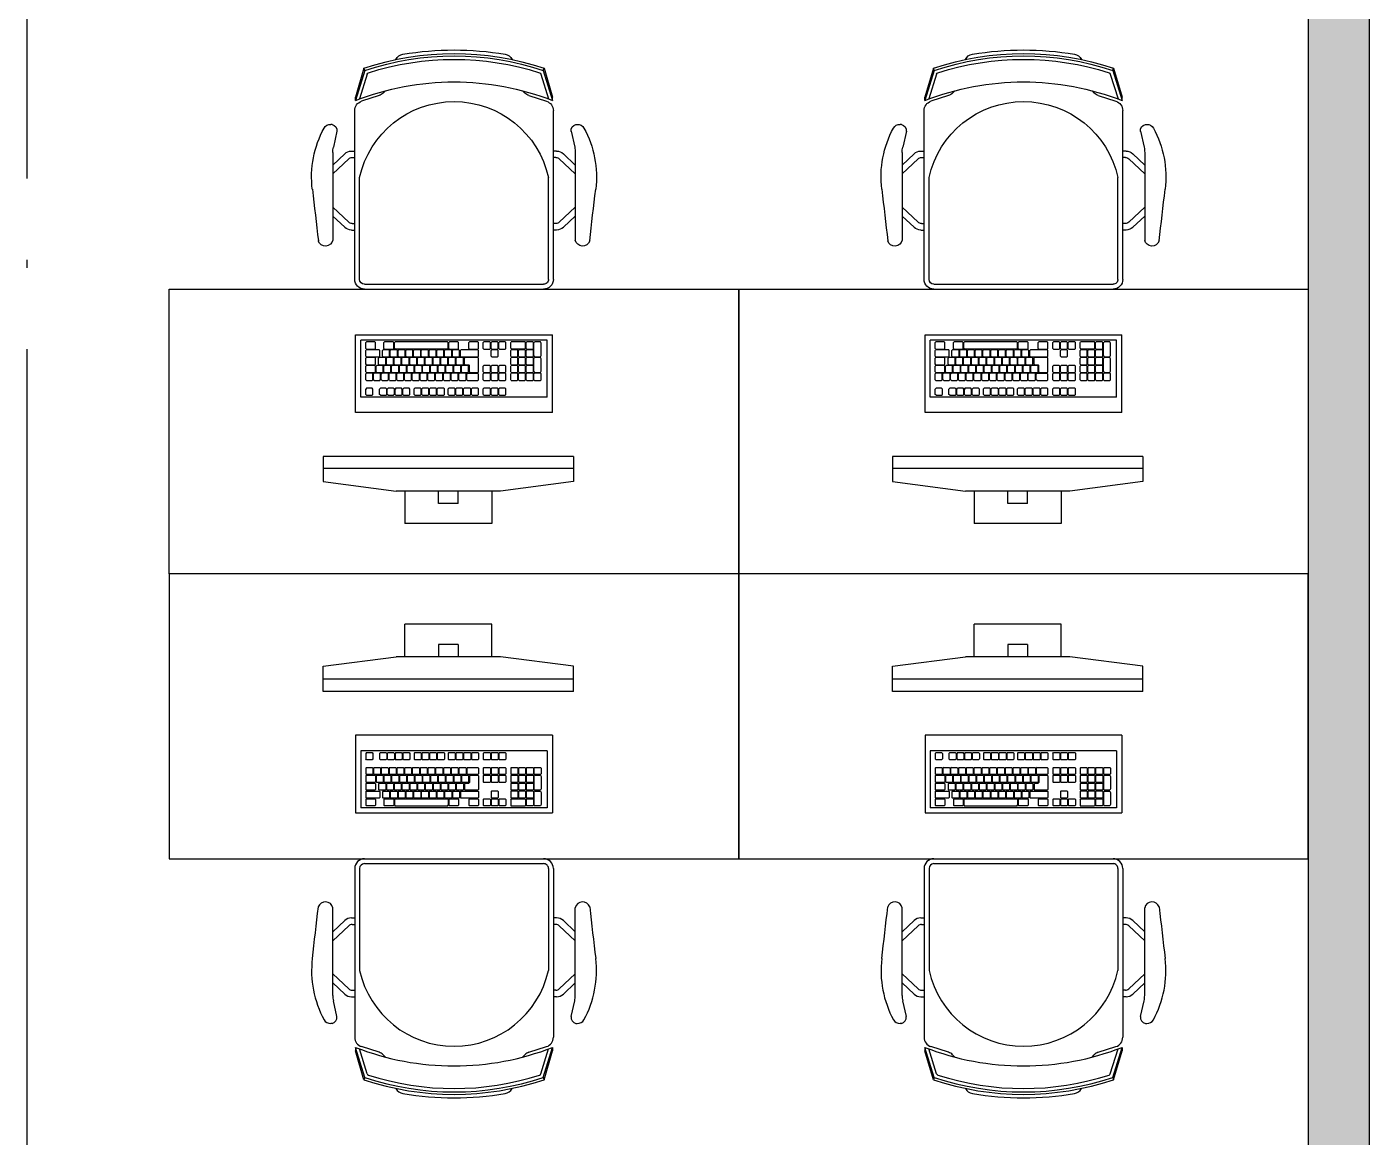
# Model space of a CAD drawing. Extents: x -18502 to 259858, y -468734 to 127958.
# Drawn here: x 9600 to 12900, y -283872 to -281143 of the extents above; entities that cross this region are included whole.
import ezdxf

# ---------------------------------------------------------------- set-up
doc = ezdxf.new("R2010")
doc.units = 0
doc.header["$LTSCALE"] = 1000
doc.linetypes.add('参照-弱电底图$0$DOTE', pattern=[2.42, 2, -0.2, 0.02, -0.2])
for name, color, linetype in [('参照-弱电底图$0$DOTE', 14, '参照-弱电底图$0$DOTE'), ('参照-弱电底图$0$FF-活动物品', 51, 'CONTINUOUS'), ('参照-弱电底图$0$PUB_HATCH', 8, 'CONTINUOUS'), ('参照-弱电底图$0$WALL-MOVE', 4, 'CONTINUOUS')]:
    doc.layers.add(name, color=color, linetype=linetype)

# ---------------------------------------------------------------- blocks, each defined once
blk = doc.blocks.new('参照-弱电底图$0$sssssz')
at = {"layer": '参照-弱电底图$0$FF-活动物品', "color": 0}
for p, q in [((13573.1, 105811.6), (12873.1, 105811.6)), ((12873.1, 105811.6), (12873.1, 104411.6)), ((13573.1, 104411.6), (13573.1, 105811.6)), ((12468.4, 105411.4), (12468.2, 105414.7)), ((13284.1, 104818.2), (13284.1, 105433.2)), ((13284.1, 105433.2), (13346.3, 105433.2)), ((13314.1, 104818.2), (13314.1, 105433.2)), ((13346.3, 105433.2), (13369.7, 105254.1)), ((12485.2, 105399.5), (12524.1, 105408.3)), ((12537.3, 105409.8), (12752.5, 105409.8)), ((12568.1, 105409.8), (12540.3, 105380.4)), ((12590, 105409.8), (12553, 105370.5)), ((12671.5, 105409.8), (12708.5, 105370.5)), ((12693.4, 105409.8), (12721.2, 105380.4)), ((12329.9, 105333.1), (12401, 105354.1)), ((12335.6, 105331.1), (12409.5, 105354.1)), ((12409.5, 105354.1), (12401, 105354.1)), ((12849.1, 105355.8), (12434.2, 105355.8)), ((12533.8, 105363.9), (12533.8, 105355.8)), ((12549.7, 105362.3), (12549.7, 105355.8)), ((12711.8, 105362.3), (12711.8, 105355.8)), ((12727.8, 105363.9), (12727.8, 105355.8)), ((12985.8, 105353.5), (12985.8, 104869.8)), ((13176.6, 105353.5), (12985.8, 105353.5)), ((13176.6, 104869.8), (13176.6, 105353.5)), ((12335.6, 105331.1), (12329.9, 105333.1)), ((12344.6, 105325.1), (12405.7, 105344.1)), ((12397.5, 105295.8), (12411.4, 105339.1)), ((12849.1, 105343.8), (12598.8, 105343.8)), ((12861.1, 105331.8), (12861.1, 104891.4)), ((12873.1, 105331.8), (12873.1, 104891.4)), ((13138.3, 105340.7), (12998.3, 105340.7)), ((12998.4, 104882.5), (12998.4, 105340.7)), ((13004.4, 105328.8), (13002.8, 105327.2)), ((13002.8, 105306.5), (13002.8, 105327.2)), ((13018.7, 105328.8), (13004.4, 105328.8)), ((13018.7, 105328.8), (13020.3, 105327.2)), ((13020.3, 105327.2), (13020.3, 105306.5)), ((13023.7, 105328.8), (13022.1, 105327.5)), ((13022.1, 105295.3), (13022.1, 105327.5)), ((13038, 105328.8), (13023.7, 105328.8)), ((13038, 105328.8), (13039.6, 105327.5)), ((13039.6, 105327.5), (13039.6, 105295.3)), ((13043.1, 105328.8), (13041.4, 105327.2)), ((13041.4, 105306.5), (13041.4, 105327.2)), ((13056.9, 105328.8), (13043.1, 105328.8)), ((13058.9, 105326.7), (13056.9, 105328.8)), ((13058.9, 105326.7), (13058.9, 105306.5)), ((13062.3, 105328.8), (13060.7, 105327.2)), ((13060.7, 105306.5), (13060.7, 105327.2)), ((13076.7, 105328.8), (13062.3, 105328.8)), ((13078.2, 105327.2), (13076.7, 105328.8)), ((13078.2, 105327.2), (13078.2, 105306.5)), ((13081.6, 105328.8), (13079.9, 105327.1)), ((13079.9, 105312.8), (13079.9, 105327.1)), ((13081.6, 105311.3), (13079.9, 105312.8)), ((13095.9, 105328.8), (13081.6, 105328.8)), ((13097.4, 105327.1), (13095.9, 105328.8)), ((13097.4, 105312.8), (13095.9, 105311.3)), ((13097.4, 105327.1), (13097.4, 105312.8)), ((13116.6, 105326.4), (13118.6, 105328.5)), ((13116.6, 105313), (13116.6, 105326.4)), ((13118.6, 105311), (13116.6, 105313)), ((13132, 105328.5), (13118.6, 105328.5)), ((13134.1, 105326.4), (13132, 105328.5)), ((13134.1, 105313), (13132, 105311)), ((13134.1, 105326.4), (13134.1, 105313)), ((13138.3, 104882.5), (13138.3, 105340.7)), ((12385.6, 105280.3), (12391.4, 105285.9)), ((13002.8, 105306.5), (13004.4, 105305)), ((13004.4, 105283.8), (13002.8, 105282.2)), ((13002.8, 105261.6), (13002.8, 105282.2)), ((13018.7, 105305), (13004.4, 105305)), ((13018.7, 105283.8), (13004.4, 105283.8)), ((13020.3, 105306.5), (13018.7, 105305)), ((13018.7, 105283.8), (13020.3, 105282.2)), ((13020.3, 105282.2), (13020.3, 105261.6)), ((13023.7, 105294.1), (13022.1, 105295.3)), ((13023.7, 105287.5), (13022.1, 105285.9)), ((13022.1, 105271.5), (13022.1, 105285.9)), ((13038, 105294.1), (13023.7, 105294.1)), ((13038, 105287.5), (13023.7, 105287.5)), ((13039.6, 105295.3), (13038, 105294.1)), ((13039.6, 105285.9), (13038, 105287.5)), ((13039.6, 105285.9), (13039.6, 105271.5)), ((13043.1, 105305), (13041.4, 105306.5)), ((13043.1, 105296.9), (13041.4, 105295.3)), ((13041.4, 105281), (13041.4, 105295.3)), ((13041.4, 105281), (13043.1, 105279.4)), ((13057.4, 105305), (13043.1, 105305)), ((13057.4, 105296.9), (13043.1, 105296.9)), ((13057.4, 105279.4), (13043.1, 105279.4)), ((13058.9, 105306.5), (13057.4, 105305)), ((13058.9, 105295.3), (13057.4, 105296.9)), ((13058.9, 105281), (13057.4, 105279.4)), ((13058.9, 105295.3), (13058.9, 105281)), ((13060.7, 105306.5), (13062.3, 105304.9)), ((13062.3, 105303.4), (13060.7, 105301.7)), ((13060.7, 105287.4), (13060.7, 105301.7)), ((13062.3, 105285.9), (13060.7, 105287.4)), ((13062.3, 105284.2), (13060.7, 105282.7)), ((13060.7, 105268.4), (13060.7, 105282.7)), ((13076.7, 105304.9), (13062.3, 105304.9)), ((13076.7, 105303.4), (13062.3, 105303.4)), ((13076.7, 105285.9), (13062.3, 105285.9)), ((13076.7, 105284.2), (13062.3, 105284.2)), ((13078.2, 105306.5), (13076.7, 105304.9)), ((13078.2, 105301.7), (13076.7, 105303.4)), ((13078.2, 105287.4), (13076.7, 105285.9)), ((13078.2, 105282.7), (13076.7, 105284.2)), ((13078.2, 105301.7), (13078.2, 105287.4)), ((13078.2, 105282.7), (13078.2, 105268.4)), ((13081.6, 105309.6), (13079.9, 105308.1)), ((13079.9, 105293.8), (13079.9, 105308.1)), ((13079.9, 105293.8), (13081.6, 105292.1)), ((13082, 105290.6), (13079.9, 105288.5)), ((13079.9, 105274.6), (13079.9, 105288.5)), ((13095.9, 105311.3), (13081.6, 105311.3)), ((13095.4, 105309.6), (13081.6, 105309.6)), ((13095.4, 105292.1), (13081.6, 105292.1)), ((13095.4, 105290.6), (13082, 105290.6)), ((13097.4, 105307.6), (13095.4, 105309.6)), ((13097.4, 105294.2), (13095.4, 105292.1)), ((13097.4, 105288.5), (13095.4, 105290.6)), ((13097.4, 105307.6), (13097.4, 105294.2)), ((13097.4, 105288.5), (13097.4, 105275.1)), ((13118.6, 105294.7), (13116.6, 105292.6)), ((13116.6, 105279.3), (13116.6, 105292.6)), ((13116.6, 105279.3), (13118.6, 105277.2)), ((13132, 105311), (13118.6, 105311)), ((13132, 105294.7), (13118.6, 105294.7)), ((13134.1, 105292.6), (13132, 105294.7)), ((13134.1, 105279.3), (13132, 105277.2)), ((13134.1, 105292.6), (13134.1, 105279.3)), ((13004.4, 105258.2), (13002.7, 105256.6)), ((13002.7, 105127.7), (13002.7, 105256.6)), ((13002.8, 105261.6), (13004.4, 105259.9)), ((13018.7, 105259.9), (13004.4, 105259.9)), ((13018.7, 105258.2), (13004.4, 105258.2)), ((13020.3, 105261.6), (13018.7, 105259.9)), ((13020.2, 105256.6), (13018.7, 105258.2)), ((13020.2, 105256.6), (13020.2, 105127.7)), ((13023.7, 105270), (13022.1, 105271.5)), ((13023.7, 105268.4), (13022.1, 105266.8)), ((13022.1, 105252.5), (13022.1, 105266.8)), ((13022.1, 105252.5), (13023.7, 105250.9)), ((13023.7, 105249.3), (13022.1, 105247.7)), ((13022.1, 105233.4), (13022.1, 105247.7)), ((13038, 105270), (13023.7, 105270)), ((13038, 105268.4), (13023.7, 105268.4)), ((13038, 105250.9), (13023.7, 105250.9)), ((13038, 105249.3), (13023.7, 105249.3)), ((13039.6, 105271.5), (13038, 105270)), ((13039.6, 105266.8), (13038, 105268.4)), ((13039.6, 105252.5), (13038, 105250.9)), ((13039.6, 105247.7), (13038, 105249.3)), ((13039.6, 105266.8), (13039.6, 105252.5)), ((13039.6, 105247.7), (13039.6, 105233.4)), ((13043.1, 105277.8), (13041.4, 105276.2)), ((13041.4, 105261.9), (13041.4, 105276.2)), ((13043.1, 105260.3), (13041.4, 105261.9)), ((13043.1, 105258.7), (13041.4, 105257.1)), ((13041.4, 105242.8), (13041.4, 105257.1)), ((13057.4, 105277.8), (13043.1, 105277.8)), ((13057.4, 105260.3), (13043.1, 105260.3)), ((13057.4, 105258.7), (13043.1, 105258.7)), ((13058.9, 105276.2), (13057.4, 105277.8)), ((13058.9, 105261.9), (13057.4, 105260.3)), ((13058.9, 105257.1), (13057.4, 105258.7)), ((13058.9, 105276.2), (13058.9, 105261.9)), ((13058.9, 105257.1), (13058.9, 105242.8)), ((13060.7, 105268.4), (13062.3, 105266.7)), ((13062.3, 105265.2), (13060.7, 105263.5)), ((13060.7, 105249.2), (13060.7, 105263.5)), ((13062.3, 105247.7), (13060.7, 105249.2)), ((13062.3, 105246), (13060.7, 105244.5)), ((13076.7, 105266.7), (13062.3, 105266.7)), ((13076.7, 105265.2), (13062.3, 105265.2)), ((13076.7, 105247.7), (13062.3, 105247.7)), ((13076.7, 105246), (13062.3, 105246)), ((13078.2, 105268.4), (13076.7, 105266.7)), ((13078.2, 105263.5), (13076.7, 105265.2)), ((13078.2, 105249.2), (13076.7, 105247.7)), ((13078.2, 105244.5), (13076.7, 105246)), ((13078.2, 105263.5), (13078.2, 105249.2)), ((13081.6, 105273.1), (13079.9, 105274.6)), ((13081.6, 105271.4), (13079.9, 105269.9)), ((13079.9, 105255.6), (13079.9, 105269.9)), ((13079.9, 105255.6), (13081.6, 105253.9)), ((13081.6, 105252.4), (13079.9, 105250.8)), ((13079.9, 105236.4), (13079.9, 105250.8)), ((13095.4, 105273.1), (13081.6, 105273.1)), ((13095.9, 105271.4), (13081.6, 105271.4)), ((13095.9, 105253.9), (13081.6, 105253.9)), ((13095.9, 105252.4), (13081.6, 105252.4)), ((13097.4, 105275.1), (13095.4, 105273.1)), ((13097.4, 105269.9), (13095.9, 105271.4)), ((13097.4, 105255.6), (13095.9, 105253.9)), ((13097.4, 105250.8), (13095.9, 105252.4)), ((13097.4, 105269.9), (13097.4, 105255.6)), ((13097.4, 105250.8), (13097.4, 105236.4)), ((13118.6, 105275.6), (13116.6, 105273.5)), ((13116.6, 105260.1), (13116.6, 105273.5)), ((13118.6, 105258.1), (13116.6, 105260.1)), ((13118.6, 105256.5), (13116.6, 105254.5)), ((13116.6, 105254.5), (13118.6, 105256.5)), ((13116.6, 105241.1), (13116.6, 105254.5)), ((13132, 105277.2), (13118.6, 105277.2)), ((13132, 105275.6), (13118.6, 105275.6)), ((13132, 105258.1), (13118.6, 105258.1)), ((13132, 105256.5), (13118.6, 105256.5)), ((13134.1, 105273.5), (13132, 105275.6)), ((13132, 105258.1), (13134.1, 105260.1)), ((13134.1, 105254.5), (13132, 105256.5)), ((13134.1, 105273.5), (13134.1, 105260.1)), ((13134.1, 105254.5), (13134.1, 105241.1)), ((13369.7, 104997.2), (13369.7, 105254.1)), ((13023.7, 105231.8), (13022.1, 105233.4)), ((13023.7, 105230.2), (13022.1, 105228.6)), ((13022.1, 105214.3), (13022.1, 105228.6)), ((13022.1, 105214.3), (13023.7, 105212.7)), ((13038, 105231.8), (13023.7, 105231.8)), ((13038, 105230.2), (13023.7, 105230.2)), ((13039.6, 105233.4), (13038, 105231.8)), ((13039.6, 105228.6), (13038, 105230.2)), ((13039.6, 105214.3), (13038, 105212.7)), ((13039.6, 105228.6), (13039.6, 105214.3)), ((13041.4, 105242.8), (13043.1, 105241.2)), ((13043.1, 105239.6), (13041.4, 105238)), ((13041.4, 105223.7), (13041.4, 105238)), ((13043.1, 105222.1), (13041.4, 105223.7)), ((13043.1, 105220.5), (13041.4, 105218.9)), ((13041.4, 105204.6), (13041.4, 105218.9)), ((13057.4, 105241.2), (13043.1, 105241.2)), ((13057.4, 105239.6), (13043.1, 105239.6)), ((13057.4, 105222.1), (13043.1, 105222.1)), ((13057.4, 105220.5), (13043.1, 105220.5)), ((13058.9, 105242.8), (13057.4, 105241.2)), ((13058.9, 105238), (13057.4, 105239.6)), ((13058.9, 105223.7), (13057.4, 105222.1)), ((13058.9, 105218.9), (13057.4, 105220.5)), ((13058.9, 105238), (13058.9, 105223.7)), ((13058.9, 105218.9), (13058.9, 105204.6)), ((13060.7, 105230.2), (13060.7, 105244.5)), ((13060.7, 105230.2), (13062.3, 105228.5)), ((13062.3, 105227), (13060.7, 105225.3)), ((13060.7, 105211), (13060.7, 105225.3)), ((13076.7, 105228.5), (13062.3, 105228.5)), ((13076.7, 105227), (13062.3, 105227)), ((13078.2, 105230.2), (13076.7, 105228.5)), ((13078.2, 105225.3), (13076.7, 105227)), ((13078.2, 105244.5), (13078.2, 105230.2)), ((13078.2, 105225.3), (13078.2, 105211)), ((13081.6, 105234.9), (13079.9, 105236.4)), ((13081.6, 105233.3), (13079.9, 105231.7)), ((13079.9, 105217.4), (13079.9, 105231.7)), ((13079.9, 105217.4), (13081.6, 105215.8)), ((13081.6, 105214.2), (13079.9, 105212.6)), ((13095.9, 105234.9), (13081.6, 105234.9)), ((13095.9, 105233.3), (13081.6, 105233.3)), ((13095.9, 105215.8), (13081.6, 105215.8)), ((13095.9, 105214.2), (13081.6, 105214.2)), ((13097.4, 105236.4), (13095.9, 105234.9)), ((13097.4, 105231.7), (13095.9, 105233.3)), ((13097.4, 105217.4), (13095.9, 105215.8)), ((13097.4, 105212.6), (13095.9, 105214.2)), ((13097.4, 105231.7), (13097.4, 105217.4)), ((13118.6, 105239), (13116.6, 105241.1)), ((13116.6, 105235.3), (13118.6, 105237.4)), ((13116.6, 105221.9), (13116.6, 105235.3)), ((13118.6, 105219.9), (13116.6, 105221.9)), ((13132, 105239), (13118.6, 105239)), ((13132, 105237.4), (13118.6, 105237.4)), ((13132, 105219.9), (13118.6, 105219.9)), ((13134.1, 105241.1), (13132, 105239)), ((13132, 105237.4), (13134.1, 105235.3)), ((13134.1, 105221.9), (13132, 105219.9)), ((13134.1, 105235.3), (13134.1, 105221.9)), ((13369.7, 105232.7), (13449.5, 105232.9)), ((13449.5, 105018.8), (13449.5, 105232.9)), ((13023.7, 105211.1), (13022.1, 105209.5)), ((13022.1, 105195.2), (13022.1, 105209.5)), ((13023.7, 105193.6), (13022.1, 105195.2)), ((13023.7, 105192), (13022.1, 105190.4)), ((13022.1, 105176.1), (13022.1, 105190.4)), ((13038, 105212.7), (13023.7, 105212.7)), ((13038, 105211.1), (13023.7, 105211.1)), ((13038, 105193.6), (13023.7, 105193.6)), ((13038, 105192), (13023.7, 105192)), ((13039.6, 105209.5), (13038, 105211.1)), ((13039.6, 105195.2), (13038, 105193.6)), ((13039.6, 105190.4), (13038, 105192)), ((13039.6, 105209.5), (13039.6, 105195.2)), ((13039.6, 105190.4), (13039.6, 105176.1)), ((13041.4, 105204.6), (13043.1, 105203)), ((13043.1, 105201.4), (13041.4, 105199.8)), ((13041.4, 105185.5), (13041.4, 105199.8)), ((13043.1, 105183.9), (13041.4, 105185.5)), ((13043.1, 105182.3), (13041.4, 105180.8)), ((13041.4, 105166.4), (13041.4, 105180.8)), ((13057.4, 105203), (13043.1, 105203)), ((13057.4, 105201.4), (13043.1, 105201.4)), ((13057.4, 105183.9), (13043.1, 105183.9)), ((13057.4, 105182.3), (13043.1, 105182.3)), ((13058.9, 105204.6), (13057.4, 105203)), ((13058.9, 105199.8), (13057.4, 105201.4)), ((13058.9, 105185.5), (13057.4, 105183.9)), ((13058.9, 105180.8), (13057.4, 105182.3)), ((13058.9, 105199.8), (13058.9, 105185.5)), ((13058.9, 105180.8), (13058.9, 105166.4)), ((13062.3, 105209.5), (13060.7, 105211)), ((13062.3, 105207.8), (13060.7, 105206.3)), ((13060.7, 105192), (13060.7, 105206.3)), ((13060.7, 105192), (13062.3, 105190.3)), ((13062.3, 105188.8), (13060.7, 105187.1)), ((13060.7, 105172.8), (13060.7, 105187.1)), ((13076.7, 105209.5), (13062.3, 105209.5)), ((13076.7, 105207.8), (13062.3, 105207.8)), ((13076.7, 105190.3), (13062.3, 105190.3)), ((13076.7, 105188.8), (13062.3, 105188.8)), ((13078.2, 105211), (13076.7, 105209.5)), ((13078.2, 105206.3), (13076.7, 105207.8)), ((13078.2, 105192), (13076.7, 105190.3)), ((13078.2, 105187.1), (13076.7, 105188.8)), ((13078.2, 105206.3), (13078.2, 105192)), ((13078.2, 105187.1), (13078.2, 105172.8)), ((13079.9, 105198.3), (13079.9, 105212.6)), ((13081.6, 105196.7), (13079.9, 105198.3)), ((13081.6, 105195.1), (13079.9, 105193.5)), ((13079.9, 105179.2), (13079.9, 105193.5)), ((13095.9, 105196.7), (13081.6, 105196.7)), ((13095.9, 105195.1), (13081.6, 105195.1)), ((13097.4, 105198.3), (13095.9, 105196.7)), ((13097.4, 105193.5), (13095.9, 105195.1)), ((13097.4, 105212.6), (13097.4, 105198.3)), ((13097.4, 105193.5), (13097.4, 105179.2)), ((13116.6, 105208.3), (13118.1, 105210)), ((13116.6, 105194), (13116.6, 105208.3)), ((13116.6, 105194), (13118.1, 105192.5)), ((13118.1, 105190.8), (13116.6, 105189.3)), ((13116.6, 105175), (13116.6, 105189.3)), ((13132.4, 105210), (13118.1, 105210)), ((13132.4, 105192.5), (13118.1, 105192.5)), ((13132.4, 105190.8), (13118.1, 105190.8)), ((13134.1, 105208.3), (13132.4, 105210)), ((13134.1, 105194), (13132.4, 105192.5)), ((13132.4, 105190.8), (13134.1, 105189.3)), ((13134.1, 105208.3), (13134.1, 105194)), ((13134.1, 105189.3), (13134.1, 105175)), ((13022.1, 105176.1), (13023.7, 105174.5)), ((13023.7, 105172.9), (13022.1, 105171.3)), ((13022.1, 105157), (13022.1, 105171.3)), ((13023.7, 105155.4), (13022.1, 105157)), ((13023.7, 105153.8), (13022.1, 105152.2)), ((13022.1, 105137.9), (13022.1, 105152.2)), ((13038, 105174.5), (13023.7, 105174.5)), ((13038, 105172.9), (13023.7, 105172.9)), ((13038, 105155.4), (13023.7, 105155.4)), ((13038, 105153.8), (13023.7, 105153.8)), ((13039.6, 105176.1), (13038, 105174.5)), ((13039.6, 105171.3), (13038, 105172.9)), ((13039.6, 105157), (13038, 105155.4)), ((13039.6, 105152.2), (13038, 105153.8)), ((13039.6, 105171.3), (13039.6, 105157)), ((13039.6, 105152.2), (13039.6, 105137.9)), ((13041.4, 105166.4), (13043.1, 105164.8)), ((13043.1, 105163.3), (13041.4, 105161.7)), ((13041.4, 105147.3), (13041.4, 105161.7)), ((13043.1, 105145.8), (13041.4, 105147.3)), ((13057.4, 105164.8), (13043.1, 105164.8)), ((13057.4, 105163.3), (13043.1, 105163.3)), ((13058.9, 105166.4), (13057.4, 105164.8)), ((13058.9, 105161.7), (13057.4, 105163.3)), ((13058.9, 105147.3), (13057.4, 105145.8)), ((13058.9, 105161.7), (13058.9, 105147.3)), ((13062.3, 105171.3), (13060.7, 105172.8)), ((13062.3, 105169.6), (13060.7, 105168.1)), ((13060.7, 105153.8), (13060.7, 105168.1)), ((13060.7, 105153.8), (13062.3, 105152.1)), ((13062.3, 105150.6), (13060.7, 105148.9)), ((13060.7, 105134.6), (13060.7, 105148.9)), ((13076.7, 105171.3), (13062.3, 105171.3)), ((13076.7, 105169.6), (13062.3, 105169.6)), ((13076.7, 105152.1), (13062.3, 105152.1)), ((13076.7, 105150.6), (13062.3, 105150.6)), ((13078.2, 105172.8), (13076.7, 105171.3)), ((13078.2, 105168.1), (13076.7, 105169.6)), ((13078.2, 105153.8), (13076.7, 105152.1)), ((13078.2, 105148.9), (13076.7, 105150.6)), ((13078.2, 105168.1), (13078.2, 105153.8)), ((13078.2, 105148.9), (13078.2, 105134.6)), ((13079.9, 105179.2), (13081.6, 105177.6)), ((13081.6, 105176), (13079.9, 105174.4)), ((13079.9, 105160.1), (13079.9, 105174.4)), ((13081.6, 105158.5), (13079.9, 105160.1)), ((13081.6, 105156.9), (13079.9, 105155.3)), ((13079.9, 105141), (13079.9, 105155.3)), ((13095.9, 105177.6), (13081.6, 105177.6)), ((13095.9, 105176), (13081.6, 105176)), ((13095.9, 105158.5), (13081.6, 105158.5)), ((13095.9, 105156.9), (13081.6, 105156.9)), ((13097.4, 105179.2), (13095.9, 105177.6)), ((13097.4, 105174.4), (13095.9, 105176)), ((13097.4, 105160.1), (13095.9, 105158.5)), ((13097.4, 105155.3), (13095.9, 105156.9)), ((13097.4, 105174.4), (13097.4, 105160.1)), ((13097.4, 105155.3), (13097.4, 105141)), ((13116.6, 105175), (13118.1, 105173.3)), ((13116.6, 105170.2), (13118.1, 105171.8)), ((13116.6, 105155.8), (13116.6, 105170.2)), ((13116.6, 105155.8), (13118.1, 105154.3)), ((13118.1, 105152.7), (13116.6, 105151.1)), ((13116.6, 105136.8), (13116.6, 105151.1)), ((13132.4, 105173.3), (13118.1, 105173.3)), ((13132.4, 105171.8), (13118.1, 105171.8)), ((13132.4, 105154.3), (13118.1, 105154.3)), ((13132.4, 105152.7), (13118.1, 105152.7)), ((13134.1, 105175), (13132.4, 105173.3)), ((13134.1, 105170.2), (13132.4, 105171.8)), ((13134.1, 105155.8), (13132.4, 105154.3)), ((13132.4, 105152.7), (13134.1, 105151.1)), ((13134.1, 105170.2), (13134.1, 105155.8)), ((13134.1, 105151.1), (13134.1, 105136.8)), ((13399.7, 105150), (13369.7, 105150)), ((13399.7, 105101.4), (13399.7, 105150)), ((13002.7, 105127.7), (13004.4, 105126.1)), ((13002.8, 105122.6), (13004.4, 105124.2)), ((13002.8, 105101.9), (13002.8, 105122.6)), ((13018.7, 105126.1), (13004.4, 105126.1)), ((13018.7, 105124.2), (13004.4, 105124.2)), ((13020.2, 105127.7), (13018.7, 105126.1)), ((13020.3, 105122.6), (13018.7, 105124.2)), ((13020.3, 105122.6), (13020.3, 105101.9)), ((13022.1, 105137.9), (13023.7, 105136.3)), ((13023.7, 105134.7), (13022.1, 105133.2)), ((13022.1, 105118.8), (13022.1, 105133.2)), ((13023.7, 105117.2), (13022.1, 105118.8)), ((13023.7, 105115.6), (13022.1, 105114.1)), ((13022.1, 105099.7), (13022.1, 105114.1)), ((13038, 105136.3), (13023.7, 105136.3)), ((13038, 105134.7), (13023.7, 105134.7)), ((13038, 105117.2), (13023.7, 105117.2)), ((13038, 105115.6), (13023.7, 105115.6)), ((13039.6, 105137.9), (13038, 105136.3)), ((13039.6, 105133.2), (13038, 105134.7)), ((13039.6, 105118.8), (13038, 105117.2)), ((13039.6, 105114.1), (13038, 105115.6)), ((13039.6, 105133.2), (13039.6, 105118.8)), ((13039.6, 105114.1), (13039.6, 105099.7)), ((13043.1, 105144.1), (13041.4, 105142.6)), ((13041.4, 105128.3), (13041.4, 105142.6)), ((13041.4, 105128.3), (13043.1, 105126.6)), ((13043.1, 105125.1), (13041.4, 105123.5)), ((13041.4, 105109.1), (13041.4, 105123.5)), ((13057.4, 105145.8), (13043.1, 105145.8)), ((13057.4, 105144.1), (13043.1, 105144.1)), ((13057.4, 105126.6), (13043.1, 105126.6)), ((13057.4, 105125.1), (13043.1, 105125.1)), ((13058.9, 105142.6), (13057.4, 105144.1)), ((13058.9, 105128.3), (13057.4, 105126.6)), ((13058.9, 105123.5), (13057.4, 105125.1)), ((13058.9, 105142.6), (13058.9, 105128.3)), ((13058.9, 105123.5), (13058.9, 105109.1)), ((13062.3, 105133.1), (13060.7, 105134.6)), ((13062.3, 105131.4), (13060.7, 105129.9)), ((13060.7, 105115.6), (13060.7, 105129.9)), ((13060.7, 105115.6), (13062.3, 105113.9)), ((13076.7, 105133.1), (13062.3, 105133.1)), ((13076.7, 105131.4), (13062.3, 105131.4)), ((13076.7, 105113.9), (13062.3, 105113.9)), ((13078.2, 105134.6), (13076.7, 105133.1)), ((13078.2, 105129.9), (13076.7, 105131.4)), ((13078.2, 105115.6), (13076.7, 105113.9)), ((13078.2, 105129.9), (13078.2, 105115.6)), ((13079.9, 105141), (13081.6, 105139.4)), ((13081.6, 105137.8), (13079.9, 105136.2)), ((13079.9, 105121.9), (13079.9, 105136.2)), ((13081.6, 105120.3), (13079.9, 105121.9)), ((13081.6, 105118.7), (13079.9, 105117.1)), ((13079.9, 105102.8), (13079.9, 105117.1)), ((13095.9, 105139.4), (13081.6, 105139.4)), ((13095.9, 105137.8), (13081.6, 105137.8)), ((13095.9, 105120.3), (13081.6, 105120.3)), ((13095.9, 105118.7), (13081.6, 105118.7)), ((13097.4, 105141), (13095.9, 105139.4)), ((13097.4, 105136.2), (13095.9, 105137.8)), ((13097.4, 105121.9), (13095.9, 105120.3)), ((13097.4, 105117.1), (13095.9, 105118.7)), ((13097.4, 105136.2), (13097.4, 105121.9)), ((13097.4, 105117.1), (13097.4, 105102.8)), ((13116.6, 105136.8), (13118.1, 105135.2)), ((13118.1, 105126.2), (13116.6, 105124.7)), ((13116.6, 105110.3), (13116.6, 105124.7)), ((13132.4, 105135.2), (13118.1, 105135.2)), ((13132.4, 105126.2), (13118.1, 105126.2)), ((13134.1, 105136.8), (13132.4, 105135.2)), ((13132.4, 105126.2), (13134.1, 105124.7)), ((13134.1, 105124.7), (13134.1, 105110.3)), ((13002.8, 105101.9), (13004.4, 105100.4)), ((13018.7, 105100.4), (13004.4, 105100.4)), ((13020.3, 105101.9), (13018.7, 105100.4)), ((13022.1, 105099.7), (13023.7, 105098.1)), ((13023.7, 105096), (13022.1, 105094.5)), ((13022.1, 105052.8), (13022.1, 105094.5)), ((13038, 105098.1), (13023.7, 105098.1)), ((13038, 105096), (13023.7, 105096)), ((13039.6, 105099.7), (13038, 105098.1)), ((13039.6, 105094.5), (13038, 105096)), ((13039.6, 105094.5), (13039.6, 105052.8)), ((13043, 105085.6), (13041.3, 105084.5)), ((13041.3, 105052.7), (13041.3, 105084.5)), ((13043.1, 105107.6), (13041.4, 105109.1)), ((13043.1, 105106), (13041.4, 105104.4)), ((13041.4, 105090.1), (13041.4, 105104.4)), ((13041.4, 105090.1), (13043.1, 105088.4)), ((13057.3, 105085.6), (13043, 105085.6)), ((13057.4, 105107.6), (13043.1, 105107.6)), ((13057.4, 105106), (13043.1, 105106)), ((13057.4, 105088.4), (13043.1, 105088.4)), ((13057.3, 105085.6), (13058.8, 105084.5)), ((13058.9, 105109.1), (13057.4, 105107.6)), ((13058.9, 105104.4), (13057.4, 105106)), ((13058.9, 105090.1), (13057.4, 105088.4)), ((13058.8, 105084.5), (13058.8, 105075.5)), ((13058.9, 105104.4), (13058.9, 105090.1)), ((13062.3, 105112.4), (13060.7, 105110.8)), ((13060.7, 105096.4), (13060.7, 105110.8)), ((13062.3, 105094.9), (13060.7, 105096.4)), ((13062.3, 105093.3), (13060.7, 105091.7)), ((13060.7, 105077.4), (13060.7, 105091.7)), ((13076.7, 105112.4), (13062.3, 105112.4)), ((13076.7, 105094.9), (13062.3, 105094.9)), ((13076.7, 105093.3), (13062.3, 105093.3)), ((13078.2, 105110.8), (13076.7, 105112.4)), ((13078.2, 105096.4), (13076.7, 105094.9)), ((13078.2, 105091.7), (13076.7, 105093.3)), ((13078.2, 105110.8), (13078.2, 105096.4)), ((13078.2, 105091.7), (13078.2, 105077.4)), ((13079.9, 105102.8), (13081.6, 105101.2)), ((13081.6, 105099.6), (13079.9, 105098)), ((13079.9, 105083.7), (13079.9, 105098)), ((13081.6, 105082.1), (13079.9, 105083.7)), ((13095.9, 105101.2), (13081.6, 105101.2)), ((13095.9, 105099.6), (13081.6, 105099.6)), ((13095.9, 105082.1), (13081.6, 105082.1)), ((13097.4, 105102.8), (13095.9, 105101.2)), ((13097.4, 105098), (13095.9, 105099.6)), ((13097.4, 105083.7), (13095.9, 105082.1)), ((13097.4, 105098), (13097.4, 105083.7)), ((13116.6, 105110.3), (13118.1, 105108.7)), ((13116.6, 105105.5), (13118.1, 105107.2)), ((13116.6, 105091.2), (13116.6, 105105.5)), ((13116.6, 105091.2), (13118.1, 105089.7)), ((13118.1, 105088), (13116.6, 105086.5)), ((13116.6, 105072.2), (13116.6, 105086.5)), ((13132.4, 105108.7), (13118.1, 105108.7)), ((13132.4, 105107.2), (13118.1, 105107.2)), ((13132.4, 105089.7), (13118.1, 105089.7)), ((13132.4, 105088), (13118.1, 105088)), ((13134.1, 105110.3), (13132.4, 105108.7)), ((13134.1, 105105.5), (13132.4, 105107.2)), ((13134.1, 105091.2), (13132.4, 105089.7)), ((13132.4, 105088), (13134.1, 105086.5)), ((13134.1, 105105.5), (13134.1, 105091.2)), ((13134.1, 105086.5), (13134.1, 105072.2)), ((13399.7, 105101.4), (13369.7, 105101.4)), ((13002.8, 105073.8), (13004.4, 105075.4)), ((13002.8, 105053.1), (13002.8, 105073.8)), ((13002.8, 105053.1), (13004.4, 105051.6)), ((13018.7, 105075.4), (13004.4, 105075.4)), ((13018.7, 105051.6), (13004.4, 105051.6)), ((13020.3, 105073.8), (13018.7, 105075.4)), ((13020.3, 105053.1), (13018.7, 105051.6)), ((13020.3, 105073.8), (13020.3, 105053.1)), ((13023.7, 105051.3), (13022.1, 105052.8)), ((13038, 105051.3), (13023.7, 105051.3)), ((13039.6, 105052.8), (13038, 105051.3)), ((13043, 105051.6), (13041.3, 105052.7)), ((13076.9, 105051.6), (13043, 105051.6)), ((13058.8, 105075.5), (13060.5, 105073.8)), ((13076.9, 105073.8), (13060.5, 105073.8)), ((13060.7, 105077.4), (13062.3, 105075.8)), ((13076.7, 105075.8), (13062.3, 105075.8)), ((13078.2, 105077.4), (13076.7, 105075.8)), ((13078.4, 105072.3), (13076.9, 105073.8)), ((13078.4, 105053), (13076.9, 105051.6)), ((13078.4, 105072.3), (13078.4, 105053)), ((13080.2, 105078.2), (13081.8, 105080.1)), ((13080.2, 105053.4), (13080.2, 105078.2)), ((13080.2, 105053.4), (13081.8, 105051.5)), ((13096.1, 105080.1), (13081.8, 105080.1)), ((13096.1, 105051.5), (13081.8, 105051.5)), ((13097.6, 105078.2), (13096.1, 105080.1)), ((13097.6, 105053.4), (13096.1, 105051.5)), ((13097.6, 105078.2), (13097.6, 105053.4)), ((13116.6, 105072.2), (13118.1, 105070.5)), ((13116.6, 105067.3), (13118.1, 105069)), ((13116.6, 105053), (13116.6, 105067.3)), ((13116.6, 105053), (13118.1, 105051.5)), ((13132.4, 105070.5), (13118.1, 105070.5)), ((13132.4, 105069), (13118.1, 105069)), ((13132.4, 105051.5), (13118.1, 105051.5)), ((13134.1, 105072.2), (13132.4, 105070.5)), ((13134.1, 105067.3), (13132.4, 105069)), ((13134.1, 105053), (13132.4, 105051.5)), ((13134.1, 105067.3), (13134.1, 105053)), ((13004.6, 105039.7), (13002.9, 105038.1)), ((13002.9, 105023.8), (13002.9, 105038.1)), ((13004.6, 105022.2), (13002.9, 105023.8)), ((13004.6, 105020.6), (13002.9, 105019)), ((13002.9, 105004.7), (13002.9, 105019)), ((13018.9, 105039.7), (13004.6, 105039.7)), ((13018.9, 105022.2), (13004.6, 105022.2)), ((13018.9, 105020.6), (13004.6, 105020.6)), ((13020.4, 105038.1), (13018.9, 105039.7)), ((13020.4, 105023.8), (13018.9, 105022.2)), ((13020.4, 105019), (13018.9, 105020.6)), ((13020.4, 105038.1), (13020.4, 105023.8)), ((13020.4, 105019), (13020.4, 105004.7)), ((13023.8, 105020.6), (13022.2, 105019)), ((13022.2, 105004.7), (13022.2, 105019)), ((13038.2, 105020.6), (13023.8, 105020.6)), ((13039.7, 105019), (13038.2, 105020.6)), ((13039.7, 105019), (13039.7, 105004.7)), ((13062.3, 105039.7), (13060.7, 105038.1)), ((13060.7, 105023.8), (13060.7, 105038.1)), ((13062.3, 105022.2), (13060.7, 105023.8)), ((13062.3, 105020.6), (13060.7, 105019)), ((13060.7, 105004.7), (13060.7, 105019)), ((13076.7, 105039.7), (13062.3, 105039.7)), ((13076.7, 105022.2), (13062.3, 105022.2)), ((13076.7, 105020.6), (13062.3, 105020.6)), ((13078.2, 105038.1), (13076.7, 105039.7)), ((13078.2, 105023.8), (13076.7, 105022.2)), ((13078.2, 105019), (13076.7, 105020.6)), ((13078.2, 105038.1), (13078.2, 105023.8)), ((13078.2, 105019), (13078.2, 105004.7)), ((13081.6, 105039.7), (13079.9, 105038.1)), ((13079.9, 105023.8), (13079.9, 105038.1)), ((13081.6, 105022.2), (13079.9, 105023.8)), ((13081.6, 105020.6), (13079.9, 105019)), ((13079.9, 105004.7), (13079.9, 105019)), ((13095.9, 105039.7), (13081.6, 105039.7)), ((13095.9, 105022.2), (13081.6, 105022.2)), ((13095.9, 105020.6), (13081.6, 105020.6)), ((13097.4, 105038.1), (13095.9, 105039.7)), ((13097.4, 105023.8), (13095.9, 105022.2)), ((13097.4, 105019), (13095.9, 105020.6)), ((13097.4, 105038.1), (13097.4, 105023.8)), ((13097.4, 105019), (13097.4, 105004.7)), ((13116.6, 105038.1), (13118.1, 105039.7)), ((13116.6, 105023.8), (13116.6, 105038.1)), ((13116.6, 105023.8), (13118.1, 105022.2)), ((13118.1, 105020.6), (13116.6, 105019)), ((13116.6, 105004.7), (13116.6, 105019)), ((13132, 105039.7), (13118.1, 105039.7)), ((13132.4, 105022.2), (13118.1, 105022.2)), ((13132.4, 105020.6), (13118.1, 105020.6)), ((13132, 105039.7), (13134.1, 105037.7)), ((13134.1, 105023.8), (13132.4, 105022.2)), ((13132.4, 105020.6), (13134.1, 105019)), ((13134.1, 105037.7), (13134.1, 105023.8)), ((13134.1, 105019), (13134.1, 105004.7)), ((13369.7, 105018.6), (13449.5, 105018.8)), ((13002.9, 105004.7), (13004.6, 105003.1)), ((13004.6, 105001.5), (13002.9, 104999.9)), ((13002.9, 104985.6), (13002.9, 104999.9)), ((13004.6, 104984), (13002.9, 104985.6)), ((13018.9, 105003.1), (13004.6, 105003.1)), ((13018.9, 105001.5), (13004.6, 105001.5)), ((13018.9, 104984), (13004.6, 104984)), ((13020.4, 105004.7), (13018.9, 105003.1)), ((13020.4, 104999.9), (13018.9, 105001.5)), ((13020.4, 104985.6), (13018.9, 104984)), ((13020.4, 104999.9), (13020.4, 104985.6)), ((13022.2, 105004.7), (13023.8, 105003.1)), ((13038.2, 105003.1), (13023.8, 105003.1)), ((13039.7, 105004.7), (13038.2, 105003.1)), ((13060.7, 105004.7), (13062.3, 105003.1)), ((13062.3, 105001.5), (13060.7, 104999.9)), ((13060.7, 104985.6), (13060.7, 104999.9)), ((13062.3, 104984), (13060.7, 104985.6)), ((13076.7, 105003.1), (13062.3, 105003.1)), ((13076.7, 105001.5), (13062.3, 105001.5)), ((13076.7, 104984), (13062.3, 104984)), ((13078.2, 105004.7), (13076.7, 105003.1)), ((13078.2, 104999.9), (13076.7, 105001.5)), ((13078.2, 104985.6), (13076.7, 104984)), ((13078.2, 104999.9), (13078.2, 104985.6)), ((13079.9, 105004.7), (13081.6, 105003.1)), ((13081.6, 105001.5), (13079.9, 104999.9)), ((13079.9, 104985.6), (13079.9, 104999.9)), ((13081.6, 104984), (13079.9, 104985.6)), ((13095.9, 105003.1), (13081.6, 105003.1)), ((13095.9, 105001.5), (13081.6, 105001.5)), ((13095.9, 104984), (13081.6, 104984)), ((13097.4, 105004.7), (13095.9, 105003.1)), ((13097.4, 104999.9), (13095.9, 105001.5)), ((13097.4, 104985.6), (13095.9, 104984)), ((13097.4, 104999.9), (13097.4, 104985.6)), ((13116.6, 105004.7), (13118.1, 105003.1)), ((13116.6, 104999.9), (13118.1, 105001.5)), ((13116.6, 104985.6), (13116.6, 104999.9)), ((13116.6, 104985.6), (13118.1, 104984)), ((13132.4, 105003.1), (13118.1, 105003.1)), ((13132.4, 105001.5), (13118.1, 105001.5)), ((13132.4, 104984), (13118.1, 104984)), ((13134.1, 105004.7), (13132.4, 105003.1)), ((13134.1, 104999.9), (13132.4, 105001.5)), ((13134.1, 104985.6), (13132.4, 104984)), ((13134.1, 104999.9), (13134.1, 104985.6)), ((13346.3, 104818.2), (13369.7, 104997.2)), ((13004.3, 104972.3), (13002.7, 104971.1)), ((13002.7, 104937.1), (13002.7, 104971.1)), ((13018.6, 104972.3), (13004.3, 104972.3)), ((13018.6, 104972.3), (13020.2, 104971.1)), ((13020.2, 104971.1), (13020.2, 104937.1)), ((13023.8, 104972.3), (13022.2, 104970.8)), ((13022.2, 104956.4), (13022.2, 104970.8)), ((13023.8, 104954.8), (13022.2, 104956.4)), ((13023.8, 104953.3), (13022.2, 104951.6)), ((13022.2, 104937.3), (13022.2, 104951.6)), ((13038.2, 104972.3), (13023.8, 104972.3)), ((13038.2, 104954.8), (13023.8, 104954.8)), ((13038.2, 104953.3), (13023.8, 104953.3)), ((13039.7, 104970.8), (13038.2, 104972.3)), ((13039.7, 104956.4), (13038.2, 104954.8)), ((13039.7, 104951.6), (13038.2, 104953.3)), ((13039.7, 104970.8), (13039.7, 104956.4)), ((13039.7, 104951.6), (13039.7, 104937.3)), ((13043.1, 104972.3), (13041.4, 104970.8)), ((13041.4, 104956.4), (13041.4, 104970.8)), ((13043.1, 104954.8), (13041.4, 104956.4)), ((13043.1, 104953.3), (13041.4, 104951.6)), ((13041.4, 104937.3), (13041.4, 104951.6)), ((13057.4, 104972.3), (13043.1, 104972.3)), ((13057.4, 104954.8), (13043.1, 104954.8)), ((13057.4, 104953.3), (13043.1, 104953.3)), ((13058.9, 104970.8), (13057.4, 104972.3)), ((13058.9, 104956.4), (13057.4, 104954.8)), ((13058.9, 104951.6), (13057.4, 104953.3)), ((13058.9, 104970.8), (13058.9, 104956.4)), ((13058.9, 104951.6), (13058.9, 104937.3)), ((13062.3, 104972.3), (13060.7, 104970.8)), ((13060.7, 104956.4), (13060.7, 104970.8)), ((13062.3, 104954.8), (13060.7, 104956.4)), ((13062.3, 104953.3), (13060.7, 104951.6)), ((13060.7, 104937.3), (13060.7, 104951.6)), ((13076.7, 104972.3), (13062.3, 104972.3)), ((13076.7, 104954.8), (13062.3, 104954.8)), ((13076.7, 104953.3), (13062.3, 104953.3)), ((13078.2, 104970.8), (13076.7, 104972.3)), ((13078.2, 104956.4), (13076.7, 104954.8)), ((13078.2, 104951.6), (13076.7, 104953.3)), ((13078.2, 104970.8), (13078.2, 104956.4)), ((13078.2, 104951.6), (13078.2, 104937.3)), ((13081.6, 104972.3), (13079.9, 104970.8)), ((13079.9, 104956.4), (13079.9, 104970.8)), ((13081.6, 104954.8), (13079.9, 104956.4)), ((13081.6, 104953.3), (13079.9, 104951.6)), ((13079.9, 104937.3), (13079.9, 104951.6)), ((13095.9, 104972.3), (13081.6, 104972.3)), ((13095.9, 104954.8), (13081.6, 104954.8)), ((13095.9, 104953.3), (13081.6, 104953.3)), ((13097.4, 104970.8), (13095.9, 104972.3)), ((13097.4, 104956.4), (13095.9, 104954.8)), ((13097.4, 104951.6), (13095.9, 104953.3)), ((13097.4, 104970.8), (13097.4, 104956.4)), ((13097.4, 104951.6), (13097.4, 104937.3)), ((12385.6, 104943), (12391.4, 104937.4)), ((12397.5, 104927.5), (12411.4, 104884.1)), ((13004.3, 104935.9), (13002.7, 104937.1)), ((13004.6, 104934.1), (13002.9, 104932.6)), ((13002.9, 104918.2), (13002.9, 104932.6)), ((13004.6, 104916.6), (13002.9, 104918.2)), ((13018.6, 104935.9), (13004.3, 104935.9)), ((13018.9, 104934.1), (13004.6, 104934.1)), ((13018.9, 104916.6), (13004.6, 104916.6)), ((13020.2, 104937.1), (13018.6, 104935.9)), ((13020.4, 104932.6), (13018.9, 104934.1)), ((13020.4, 104918.2), (13018.9, 104916.6)), ((13020.4, 104932.6), (13020.4, 104918.2)), ((13022.2, 104937.3), (13023.8, 104935.7)), ((13023.8, 104934.1), (13022.2, 104932.6)), ((13022.2, 104918.2), (13022.2, 104932.6)), ((13023.8, 104916.6), (13022.2, 104918.2)), ((13038.2, 104935.7), (13023.8, 104935.7)), ((13038.2, 104934.1), (13023.8, 104934.1)), ((13038.2, 104916.6), (13023.8, 104916.6)), ((13039.7, 104937.3), (13038.2, 104935.7)), ((13039.7, 104932.6), (13038.2, 104934.1)), ((13039.7, 104918.2), (13038.2, 104916.6)), ((13039.7, 104932.6), (13039.7, 104918.2)), ((13041.4, 104937.3), (13043.1, 104935.7)), ((13043.1, 104934.1), (13041.4, 104932.6)), ((13041.4, 104918.2), (13041.4, 104932.6)), ((13043.1, 104916.6), (13041.4, 104918.2)), ((13057.4, 104935.7), (13043.1, 104935.7)), ((13057.4, 104934.1), (13043.1, 104934.1)), ((13057.4, 104916.6), (13043.1, 104916.6)), ((13058.9, 104937.3), (13057.4, 104935.7)), ((13058.9, 104932.6), (13057.4, 104934.1)), ((13058.9, 104918.2), (13057.4, 104916.6)), ((13058.9, 104932.6), (13058.9, 104918.2)), ((13060.7, 104937.3), (13062.3, 104935.7)), ((13062.3, 104934.1), (13060.7, 104932.6)), ((13060.7, 104918.2), (13060.7, 104932.6)), ((13062.3, 104916.6), (13060.7, 104918.2)), ((13076.7, 104935.7), (13062.3, 104935.7)), ((13076.7, 104934.1), (13062.3, 104934.1)), ((13076.7, 104916.6), (13062.3, 104916.6)), ((13078.2, 104937.3), (13076.7, 104935.7)), ((13078.2, 104932.6), (13076.7, 104934.1)), ((13078.2, 104918.2), (13076.7, 104916.6)), ((13078.2, 104932.6), (13078.2, 104918.2)), ((13079.9, 104937.3), (13081.6, 104935.7)), ((13081.6, 104934.1), (13079.9, 104932.6)), ((13079.9, 104918.2), (13079.9, 104932.6)), ((13081.6, 104916.6), (13079.9, 104918.2)), ((13095.9, 104935.7), (13081.6, 104935.7)), ((13095.9, 104934.1), (13081.6, 104934.1)), ((13095.9, 104916.6), (13081.6, 104916.6)), ((13097.4, 104937.3), (13095.9, 104935.7)), ((13097.4, 104932.6), (13095.9, 104934.1)), ((13097.4, 104918.2), (13095.9, 104916.6)), ((13097.4, 104932.6), (13097.4, 104918.2)), ((12335.6, 104892.1), (12329.9, 104890.2)), ((12329.9, 104890.2), (12401, 104869.2)), ((12335.6, 104892.1), (12409.5, 104869.2)), ((12344.6, 104898.1), (12405.7, 104879.1)), ((13006.1, 104915.1), (13002.8, 104913.4)), ((13002.8, 104899.1), (13002.8, 104913.4)), ((13006.1, 104897.6), (13002.8, 104899.1)), ((13036.2, 104915.1), (13006.1, 104915.1)), ((13036.2, 104897.6), (13006.1, 104897.6)), ((13036.2, 104915.1), (13039.5, 104913.4)), ((13039.5, 104899.1), (13036.2, 104897.6)), ((13039.5, 104913.4), (13039.5, 104899.1)), ((13044.8, 104915.1), (13041.4, 104913.4)), ((13041.4, 104899.1), (13041.4, 104913.4)), ((13044.8, 104897.6), (13041.4, 104899.1)), ((13074.9, 104915.1), (13044.8, 104915.1)), ((13074.9, 104897.6), (13044.8, 104897.6)), ((13074.9, 104915.1), (13078.2, 104913.4)), ((13078.2, 104899.1), (13074.9, 104897.6)), ((13078.2, 104913.4), (13078.2, 104899.1)), ((13081.6, 104915.1), (13079.9, 104913.4)), ((13079.9, 104899.1), (13079.9, 104913.4)), ((13081.6, 104897.6), (13079.9, 104899.1)), ((13095.9, 104915.1), (13081.6, 104915.1)), ((13095.9, 104897.6), (13081.6, 104897.6)), ((13097.4, 104913.4), (13095.9, 104915.1)), ((13097.4, 104899.1), (13095.9, 104897.6)), ((13097.4, 104913.4), (13097.4, 104899.1)), ((12409.5, 104869.2), (12401, 104869.2)), ((12849.1, 104867.4), (12434.2, 104867.4)), ((12533.8, 104859.3), (12533.8, 104867.4)), ((12549.7, 104861), (12549.7, 104867.4)), ((12590, 104813.5), (12553, 104852.7)), ((12849.1, 104879.4), (12598.8, 104879.4)), ((12671.5, 104813.5), (12708.5, 104852.7)), ((12711.8, 104861), (12711.8, 104867.4)), ((12727.8, 104859.3), (12727.8, 104867.4)), ((13176.6, 104869.8), (12985.8, 104869.8)), ((13138.3, 104882.5), (12998.3, 104882.5)), ((13138.3, 104882.5), (13138.4, 104882.5)), ((13138.3, 104882.5), (13138.4, 104882.5)), ((12485.2, 104823.7), (12524.1, 104814.9)), ((12568.1, 104813.5), (12540.3, 104842.8)), ((12693.4, 104813.5), (12721.2, 104842.8)), ((13284.1, 104818.2), (13346.3, 104818.2)), ((12468.4, 104811.9), (12468.2, 104808.5)), ((12537.3, 104813.5), (12752.5, 104813.5)), ((12873.1, 104411.6), (13573.1, 104411.6))]:
    blk.add_line(p, q, dxfattribs=at)
for centre, radius, start, end in [((12597.9, 105209.1), 252.7, 83.2311, 118.53), ((14528.5, 121241.5), 15895.6, 263.13205, 263.59246), ((12749, 105427.8), 18.3, 280.8386, 72.3463), ((12486.2, 105415.5), 18, 119.8722, 182.3651), ((12483.1, 105414.4), 15, 191.4273, 278.2441), ((12537.3, 105349.8), 60, 90.0001, 102.7541), ((12557.8, 105363.9), 24, 136.603, 180.0001), ((12703.8, 105363.9), 24, 0.0001, 43.3972), ((13029.3, 105111.6), 665.5, 158.6337, 201.3664), ((12434.2, 105331.8), 24, 90.0001, 162.2507), ((12561.7, 105362.3), 12, 136.6773, 180.0001), ((12699.8, 105362.3), 12, 0.0001, 43.3228), ((12849.1, 105331.8), 24, 0.0001, 90.0001), ((12993, 105111.6), 699.1, 161.5324, 198.4678), ((12993, 105111.6), 693.1, 161.5355, 198.4647), ((12993, 105111.6), 684.7, 162.1037, 197.8965), ((12346, 105320.6), 4.8, 107.2619, 162.1037), ((12650, 105111.6), 237.8, 102.4559, 257.5443), ((12849.1, 105331.8), 12, 0.0001, 90.0001), ((12374.6, 105303.1), 24, 314.2307, 342.2507), ((12319.4, 105233), 24, 117.4592, 170.019), ((13034, 105111.6), 748.8, 170.3514, 189.6487), ((12319.4, 104990.3), 24, 189.9812, 242.541), ((12374.6, 104920.2), 24, 17.7495, 45.7694), ((12346, 104902.7), 4.8, 197.8965, 252.7383), ((12434.2, 104891.4), 24, 197.7495, 270.0001), ((12849.1, 104891.4), 24, 270.0001, 0.0001), ((12849.1, 104891.4), 12, 270.0001, 0.0001), ((12557.8, 104859.3), 24, 180.0001, 223.3972), ((12561.7, 104861), 12, 180.0001, 223.3228), ((12699.8, 104861), 12, 316.6773, 0.0001), ((12703.8, 104859.3), 24, 316.603, 0.0001), ((12483.1, 104808.9), 15, 81.7561, 168.5729), ((12486.2, 104807.8), 18, 177.6351, 240.128), ((12597.9, 105014.1), 252.7, 241.4701, 276.769), ((12537.3, 104873.5), 60, 257.2461, 270.0001), ((12749, 104795.5), 18.3, 287.6539, 79.1616), ((14528.6, 88981.7), 15895.6, 96.40773, 96.86814)]:
    blk.add_arc(centre, radius, start, end, dxfattribs=at)

msp = doc.modelspace()

# ---------------------------------------------------------------- hatches: boundary and pattern name
at = {"layer": '参照-弱电底图$0$PUB_HATCH'}
h = msp.add_hatch(dxfattribs=at)
h.set_pattern_fill('石膏板', color=8, scale=20, style=0)
h.set_pattern_definition([(45, (1095025.52, 201318.12), (-50.0000013, 50.0000013), [16, -54.71068]), (135, (1095136.83, 201318.12), (-50.0000013, -50.0000013), [16, -54.71068])])
h.paths.add_polyline_path([(12800.3, -280062.7), (12750.3, -280112.7), (12750.3, -290162.7), (12850.3, -290212.7), (12900.3, -290162.7), (12900.3, -280112.7)])

# ---------------------------------------------------------------- linework, layer by layer
at = {"layer": '参照-弱电底图$0$DOTE', "color": 8}
msp.add_line((9600, -245635.4), (9600, -308147.8), dxfattribs=at)
msp.add_line((9600, -245635.4), (9600, -308147.8), dxfattribs=at)
at = {"layer": '参照-弱电底图$0$WALL-MOVE', "color": 8}
for p, q in [((12750.3, -280112.7), (12750.3, -290162.7)), ((12900.3, -280112.7), (12900.3, -290162.7))]:
    msp.add_line(p, q, dxfattribs=at)

# ---------------------------------------------------------------- block references
at = {"layer": '参照-弱电底图$0$FF-活动物品', "color": 8, "ltscale": 10, "xscale": -1, "rotation": 90}
for p in [(115761.9, -268914.5), (117161.9, -268914.5)]:
    msp.add_blockref('参照-弱电底图$0$sssssz', p, dxfattribs=at)
at = {"layer": '参照-弱电底图$0$FF-活动物品', "color": 8, "ltscale": 10, "rotation": 90}
for p in [(115761.9, -296060.8), (117161.9, -296060.8)]:
    msp.add_blockref('参照-弱电底图$0$sssssz', p, dxfattribs=at)

doc.saveas('drawing.dxf')
